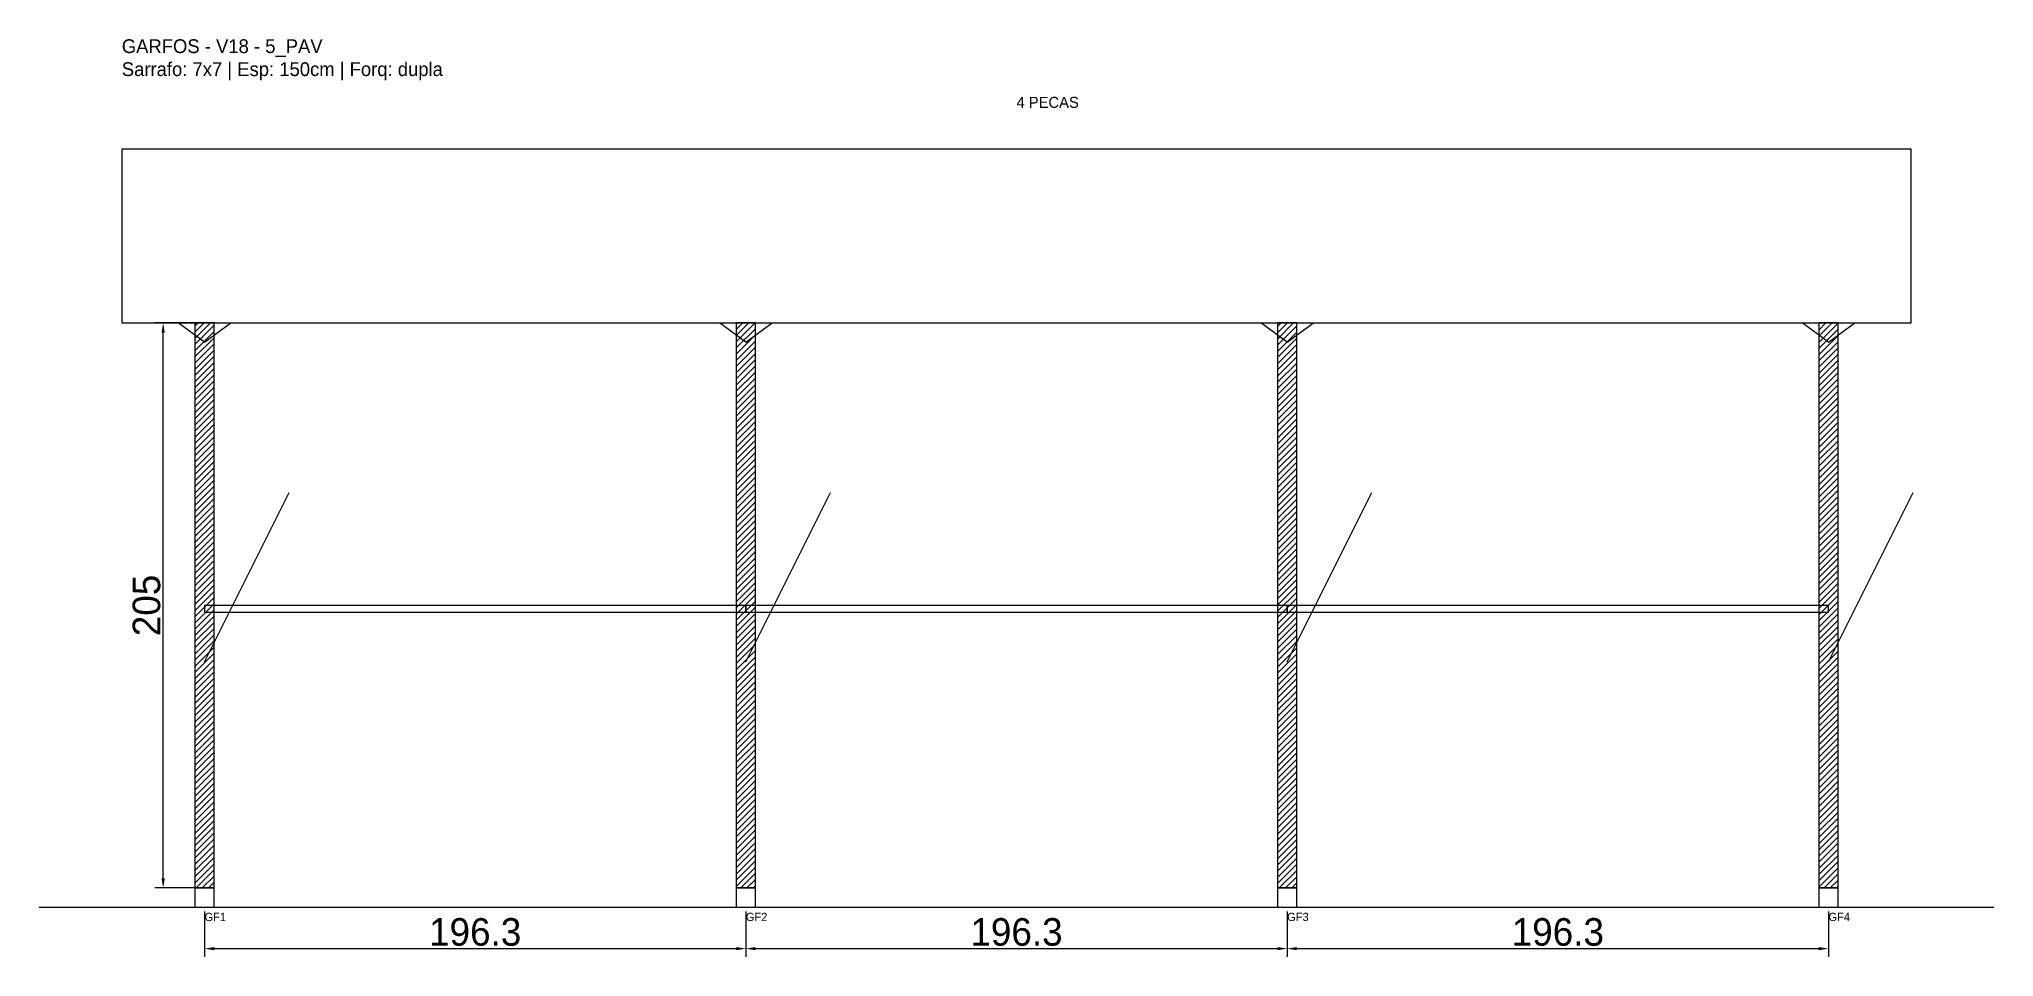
# Model space of a CAD drawing. Header units: metres. Extents: x -30 to 679, y -25 to 308.
import ezdxf

# ---------------------------------------------------------------- set-up
doc = ezdxf.new("R2010")
doc.units = ezdxf.units.M
for name, color, linetype in [('BARRA_ANCORAGEM', 1, 'Continuous'), ('COTA', 241, 'Continuous'), ('GARFOS OK', 3, 'Continuous'), ('NOME DA VIGA', 6, 'Continuous'), ('SARR_7x7', 40, 'Continuous'), ('TIRAS REESCORAMENTO', 252, 'Continuous'), ('VIGAS', 3, 'Continuous')]:
    doc.layers.add(name, color=color, linetype=linetype)
doc.dimstyles.new('EZ DXF', dxfattribs={"dimtxt": 10, "dimasz": 3.5, "dimexe": 3, "dimexo": 1.5, "dimgap": 1, "dimtad": 1, "dimdec": 1, "dimdsep": 46, "dimcen": 2.5, "dimazin": 3, "dimtfac": 1, "dimtmove": 0, "dimatfit": 3})

msp = doc.modelspace()

# ---------------------------------------------------------------- hatches: boundary and pattern name
at = {"layer": 'COTA'}
h = msp.add_hatch(dxfattribs=at)
h.set_pattern_fill('ANSI31', scale=0.5)
h.paths.add_polyline_path([(26.5, 0), (33.5, 0), (33.5, 205), (26.5, 205)])
h = msp.add_hatch(dxfattribs=at)
h.set_pattern_fill('ANSI31', scale=0.5)
h.paths.add_polyline_path([(222.83, 0), (229.83, 0), (229.83, 205), (222.83, 205)])
h = msp.add_hatch(dxfattribs=at)
h.set_pattern_fill('ANSI31', scale=0.5)
h.paths.add_polyline_path([(419.17, 0), (426.17, 0), (426.17, 205), (419.17, 205)])
h = msp.add_hatch(dxfattribs=at)
h.set_pattern_fill('ANSI31', scale=0.5)
h.paths.add_polyline_path([(615.5, 0), (622.5, 0), (622.5, 205), (615.5, 205)])

# ---------------------------------------------------------------- linework, layer by layer
at = {"layer": 'BARRA_ANCORAGEM'}
for p, q in [((30, 82), (60.75, 143.5)), ((226.33, 82), (257.08, 143.5)), ((422.67, 82), (453.42, 143.5)), ((619, 82), (649.75, 143.5))]:
    msp.add_line(p, q, dxfattribs=at)
at = {"layer": 'GARFOS OK'}
for p, q in [((30, 198), (20.5, 205)), ((20.5, 205), (39.5, 205)), ((30, 198), (39.5, 205)), ((226.33, 198), (216.83, 205)), ((216.83, 205), (235.83, 205)), ((226.33, 198), (235.83, 205)), ((422.67, 198), (413.17, 205)), ((413.17, 205), (432.17, 205)), ((422.67, 198), (432.17, 205)), ((619, 198), (609.5, 205)), ((609.5, 205), (628.5, 205)), ((619, 198), (628.5, 205))]:
    msp.add_line(p, q, dxfattribs=at)
at = {"layer": 'GARFOS OK', "linetype": 'CONTINUOUS'}
msp.add_line((-30, -7), (679, -7), dxfattribs=at)
at = {"layer": 'GARFOS OK'}
for points in [[(26.5, 0), (33.5, 0), (33.5, 205), (26.5, 205), (26.5, 0)], [(222.83, 0), (229.83, 0), (229.83, 205), (222.83, 205), (222.83, 0)], [(419.17, 0), (426.17, 0), (426.17, 205), (419.17, 205), (419.17, 0)], [(615.5, 0), (622.5, 0), (622.5, 205), (615.5, 205), (615.5, 0)]]:
    msp.add_lwpolyline(points, dxfattribs=at)
at = {"layer": 'SARR_7x7'}
for points in [[(26.5, -7), (33.5, -7), (33.5, 0), (26.5, 0), (26.5, -7)], [(222.83, -7), (229.83, -7), (229.83, 0), (222.83, 0), (222.83, -7)], [(419.17, -7), (426.17, -7), (426.17, 0), (419.17, 0), (419.17, -7)], [(615.5, -7), (622.5, -7), (622.5, 0), (615.5, 0), (615.5, -7)]]:
    msp.add_lwpolyline(points, dxfattribs=at)
at = {"layer": 'TIRAS REESCORAMENTO'}
for points in [[(30, 100), (226.33, 100), (226.33, 102.5), (30, 102.5), (30, 100)], [(226.33, 100), (422.67, 100), (422.67, 102.5), (226.33, 102.5), (226.33, 100)], [(422.67, 100), (619, 100), (619, 102.5), (422.67, 102.5), (422.67, 100)]]:
    msp.add_lwpolyline(points, dxfattribs=at)
at = {"layer": 'VIGAS'}
msp.add_lwpolyline([(0, 205), (649, 205), (649, 268), (0, 268), (0, 205)], dxfattribs=at)

# ---------------------------------------------------------------- texts
at = {"layer": 'NOME DA VIGA'}
for s, height, p in [('4 PECAS', 4, (324.5, 283)), ('GF1', 3, (30, -12)), ('GF2', 3, (226.33, -12)), ('GF3', 3, (422.67, -12)), ('GF4', 3, (619, -12))]:
    msp.add_text(s, height=height, dxfattribs=at).set_placement(p)
at = {"layer": 'NOME DA VIGA', "insert": (0, 293), "char_height": 5, "attachment_point": 7}
msp.add_mtext('GARFOS - V18 - 5_PAV\\PSarrafo: 7x7 | Esp: 150cm | Forq: dupla', dxfattribs=at)

# ---------------------------------------------------------------- dimensions: what is measured, and where the dimension line sits
at = {"layer": 'COTA'}
msp.add_linear_dim(base=(15, 0), p1=(30, 0), p2=(30, 205), angle=90, dimstyle='EZ DXF', dxfattribs=at).render()
for base, p1, p2 in [((30, -22), (30, -7), (226.33, -7)), ((226.33, -22), (226.33, -7), (422.67, -7)), ((422.67, -22), (422.67, -7), (619, -7))]:
    msp.add_linear_dim(base=base, p1=p1, p2=p2, dimstyle='EZ DXF', dxfattribs=at).render()

doc.saveas('drawing.dxf')
